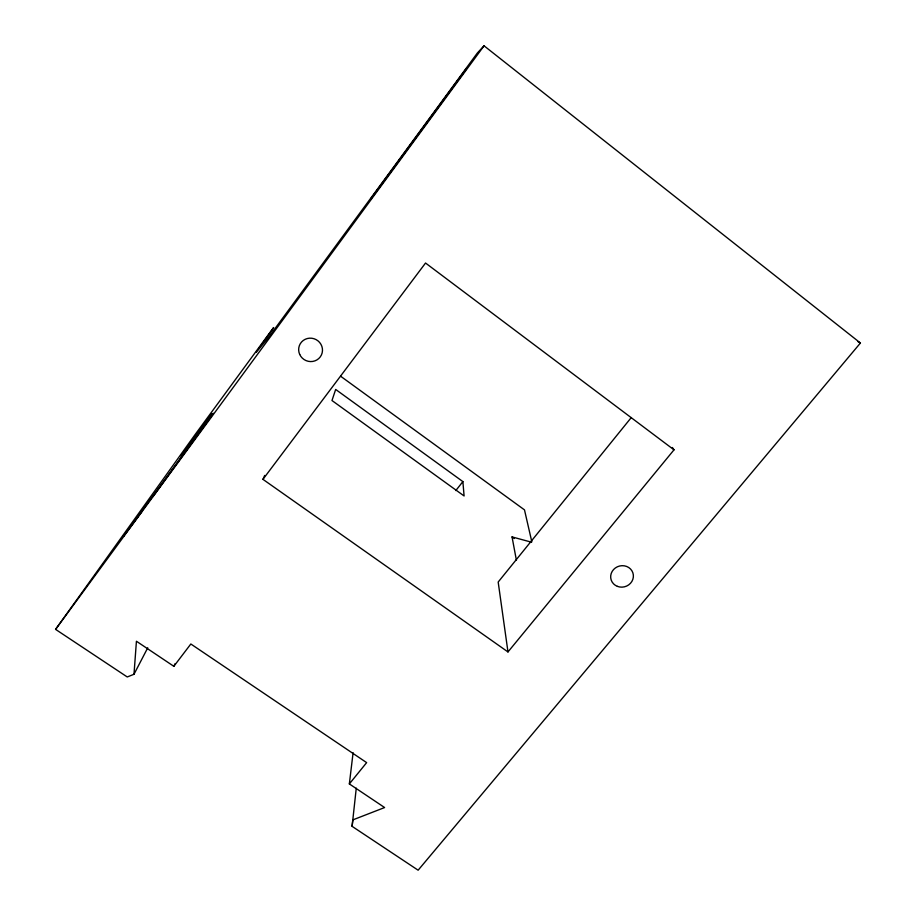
<?xml version="1.0" encoding="UTF-8"?>
<svg xmlns="http://www.w3.org/2000/svg" width="916" height="916" viewBox="0 0 916 916"><rect width="100%" height="100%" fill="white"/><g stroke="black" fill="none" stroke-linecap="round" stroke-linejoin="round"><path stroke-width="1.37" d="M133.988 674.279L136.427 641.246L173.845 666.31L190.837 643.994L366.64 762.627L349.351 783.924L384.617 807.546L352.843 819.889L352.099 826.347L418.131 870.2L860.422 343.019L484.037 45.8L477.362 53.002L268.857 336.951L256.285 352.351L273.655 327.55L266.419 337.283L195.074 434.608L55.578 629.372L127.255 676.97L133.988 674.279L147.751 647.795M352.099 826.347L356.267 788.161M349.351 783.924L353.095 752.723M672.367 447.5L674.004 449.836L507.979 651.94L262.949 479.343L264.69 475.438M173.845 666.31L175.025 663.722M152.835 496.69L213.314 413.253L123.408 536.341L141.82 511.666M55.578 629.372L484.037 45.8M262.949 479.343L425.539 263.029L674.004 449.836M455.813 490.564L462.878 481.598L335.668 389.449L331.981 400.521L464.091 495.957L462.878 481.598M631.273 417.559L498.178 582.038L507.979 651.94M516.429 560.374L512.044 536.913L531.257 542.135M857.971 341.645L860.422 343.019M512.044 536.913L514.288 538.528M340.695 376.281L524.49 509.88L531.841 541.894M466.61 68.402L370.705 199.058L466.61 68.402M211.665 414.169L181.128 455.893L211.665 414.169M299.704 354.435A11.977 11.645 25.9 0 0 320.245 356.919A11.977 11.645 25.9 0 0 311.772 338.244A11.977 11.645 25.9 0 0 299.704 354.435M617.395 586.366A11.416 10.671 -16 0 0 633.334 574.916A11.416 10.671 -16 0 0 615.346 567.966A11.416 10.671 -16 0 0 617.395 586.366"/></g></svg>
